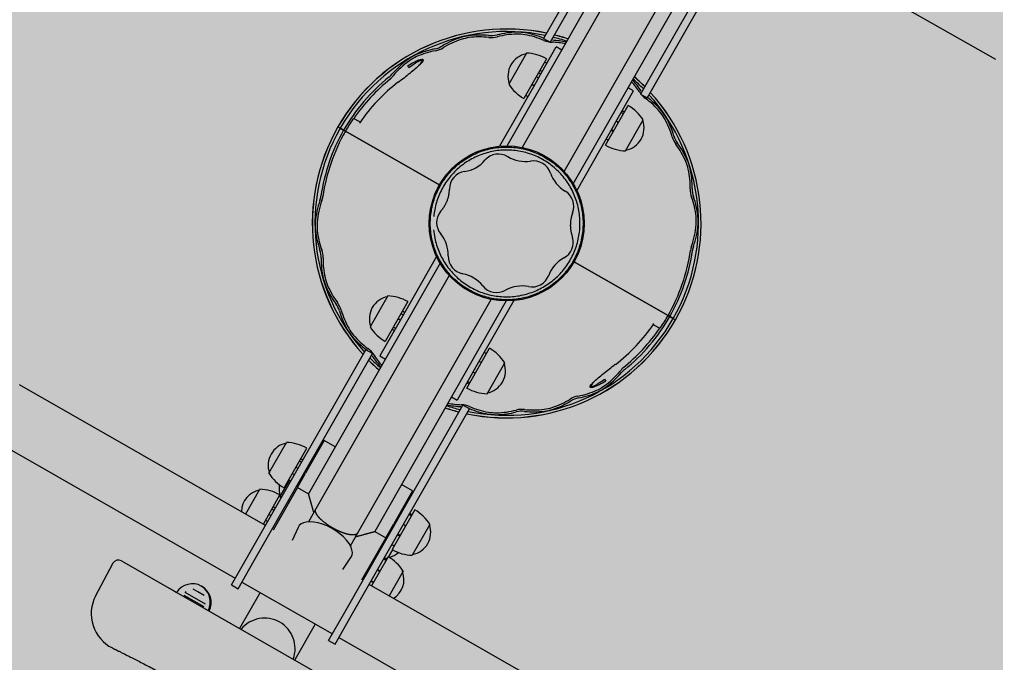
# Model space of a CAD drawing. Header units: millimetres. Extents: x 460 to 723, y 360 to 962.
# Drawn here: x 584.988 to 586.146, y 584.291 to 585.053 of the extents above; entities that cross this region are included whole.
import ezdxf
from ezdxf.lldxf.tags import DXFTag

# ---------------------------------------------------------------- set-up
doc = ezdxf.new("R2010")
doc.units = ezdxf.units.MM
doc.layers.get('0').update_dxf_attribs({"true_color": 0xc2ced6})
for name, color, linetype in [('Default', 7, 'Continuous'), ('DV3_Predeterminado', 7, 'Continuous'), ('G-ACOTADO LOTES', 251, 'Continuous')]:
    doc.layers.add(name, color=color, linetype=linetype)
doc.layers.add('Menorca-Parques-A-Bruñas', color=252, linetype='Continuous', lineweight=5)
doc.styles.add('01COTAS', font='romans.shx')
tags = doc.linetypes.add('DOT2', pattern=[3.175, 0, -3.175]).pattern_tags.tags
tags[6:7] = [DXFTag(74, 4), DXFTag(75, 0), DXFTag(340, '0'), DXFTag(46, 0.0), DXFTag(50, 0.0), DXFTag(44, 0.0), DXFTag(45, 0.0)]
tags[4:5] = [DXFTag(74, 4), DXFTag(75, 0), DXFTag(340, '0'), DXFTag(46, 0.0), DXFTag(50, 0.0), DXFTag(44, 0.0), DXFTag(45, 0.0)]
doc.dimstyles.new('DIM-50-PLANTA', dxfattribs={"dimscale": 0.05, "dimtxt": 2, "dimasz": 2, "dimexe": 2, "dimexo": 2, "dimgap": 1, "dimtad": 1, "dimzin": 4, "dimdsep": 46, "dimtxsty": '01COTAS', "dimblk": 'ARCHTICK', "dimcen": 25, "dimclrd": 256, "dimclre": 256, "dimclrt": 2, "dimadec": 0, "dimazin": 3, "dimtfac": 1, "dimtmove": 2, "dimatfit": 3, "dimfxl": 2, "dimtolj": 1, "dimtzin": 0, "dimarcsym": 0})

# ---------------------------------------------------------------- blocks, each defined once
blk = doc.blocks.new('SE2')
at = {"layer": 'DV3_Predeterminado', "color": 7, "linetype": 'Continuous', "lineweight": 18}
for p, q in [((103.347, 106.273), (103.347, 100.698)), ((104.547, 100.698), (104.547, 106.273)), ((112.057, 103.348), (112.057, 103.348)), ((112.057, 103.297), (112.057, 103.348)), ((112.057, 103.348), (112.057, 103.348)), ((112.057, 103.348), (112.057, 103.297)), ((112.057, 103.218), (112.057, 103.297)), ((112.057, 103.297), (112.057, 103.218)), ((112.057, 103.179), (112.057, 103.218)), ((112.057, 103.218), (112.057, 103.179)), ((112.057, 103.179), (112.057, 101.023)), ((112.057, 101.023), (112.057, 103.179)), ((112.357, 103.14), (112.357, 103.007)), ((101.681, 102.912), (102.406, 102.938)), ((102.406, 102.938), (102.41, 102.938)), ((102.532, 102.813), (102.532, 102.76)), ((102.532, 102.76), (102.532, 96.261)), ((113.471, 102.904), (113.463, 102.905)), ((113.761, 102.711), (113.784, 102.753)), ((100.958, 102.12), (100.961, 102.069)), ((102.532, 101.836), (102.532, 101.636)), ((102.532, 101.836), (102.532, 101.636)), ((102.532, 101.636), (102.532, 101.563)), ((102.532, 101.636), (102.532, 101.563)), ((102.557, 101.412), (102.557, 100.96)), ((102.612, 100.957), (102.612, 101.417)), ((102.637, 101.417), (102.612, 101.417)), ((102.557, 101.311), (102.532, 101.311)), ((102.75, 101.206), (102.75, 101.311)), ((102.75, 101.061), (102.75, 101.206)), ((102.882, 101.186), (102.882, 101.203)), ((104.547, 101.148), (105.107, 101.148)), ((105.468, 101.148), (106.168, 101.148)), ((109.657, 100.848), (108.957, 100.848)), ((115.157, 100.848), (114.457, 100.848)), ((102.532, 100.826), (102.532, 100.511)), ((102.532, 100.826), (102.532, 100.511)), ((103.197, 100.698), (103.836, 100.698)), ((103.197, 100.698), (103.197, 100.548)), ((103.836, 100.698), (108.526, 100.698)), ((104.547, 100.748), (105.207, 100.748)), ((104.632, 100.748), (104.632, 100.698)), ((105.559, 100.736), (105.178, 100.736)), ((105.368, 100.748), (106.268, 100.748)), ((105.693, 100.748), (105.693, 100.698)), ((108.526, 100.548), (108.526, 100.698)), ((111.61, 100.772), (111.634, 100.768)), ((120.36, 100.698), (115.574, 100.698)), ((115.574, 100.698), (115.574, 100.548)), ((102.532, 100.511), (102.532, 100.336)), ((102.532, 100.511), (102.532, 100.336)), ((103.197, 100.548), (103.836, 100.548)), ((103.347, 100.548), (103.347, 98.498)), ((103.836, 100.548), (108.526, 100.548)), ((105.507, 100.523), (104.541, 100.523)), ((105.194, 100.523), (105.194, 100.548)), ((105.38, 100.548), (105.38, 100.523)), ((105.507, 100.523), (105.507, 100.273)), ((105.507, 100.523), (105.827, 100.523)), ((106.568, 100.523), (105.827, 100.523)), ((106.255, 100.523), (106.255, 100.548)), ((106.568, 100.273), (106.568, 100.523)), ((109.757, 100.448), (108.857, 100.448)), ((109.182, 100.448), (109.182, 100.398)), ((115.257, 100.448), (114.357, 100.448)), ((114.682, 100.448), (114.682, 100.398)), ((120.36, 100.548), (115.574, 100.548)), ((110.729, 100.273), (105.507, 100.273)), ((109.307, 100.398), (108.557, 100.398)), ((108.557, 100.398), (108.557, 100.273)), ((110.808, 100.398), (109.307, 100.398)), ((114.807, 100.398), (113.306, 100.398)), ((113.384, 100.273), (118.607, 100.273)), ((114.807, 100.398), (115.557, 100.398)), ((115.557, 100.273), (115.557, 100.398)), ((103.347, 100.136), (102.532, 100.136)), ((104.83, 100.123), (104.547, 100.098)), ((105.319, 99.998), (105.026, 99.998)), ((110.607, 99.998), (105.322, 99.998)), ((118.793, 99.998), (113.506, 99.998)), ((104.547, 98.949), (104.83, 98.924)), ((105.026, 99.048), (105.319, 99.048)), ((105.32, 99.048), (110.607, 99.048)), ((113.506, 99.048), (118.791, 99.048)), ((103.347, 98.886), (102.532, 98.886)), ((110.729, 98.773), (105.507, 98.773)), ((105.507, 98.773), (105.507, 98.523)), ((106.568, 98.523), (106.568, 98.773)), ((108.557, 98.773), (108.557, 98.648)), ((113.384, 98.773), (118.607, 98.773)), ((115.557, 98.648), (115.557, 98.773)), ((105.507, 98.523), (104.547, 98.523)), ((105.194, 98.498), (105.194, 98.523)), ((105.38, 98.523), (105.38, 98.498)), ((105.507, 98.523), (105.827, 98.523)), ((106.568, 98.523), (105.827, 98.523)), ((106.255, 98.498), (106.255, 98.523)), ((109.307, 98.648), (108.557, 98.648)), ((108.857, 98.598), (109.757, 98.598)), ((110.808, 98.648), (109.307, 98.648)), ((109.432, 98.598), (109.432, 98.648)), ((114.807, 98.648), (113.306, 98.648)), ((114.357, 98.598), (115.257, 98.598)), ((114.682, 98.648), (114.682, 98.598)), ((114.807, 98.648), (115.557, 98.648)), ((103.197, 98.498), (103.836, 98.498)), ((103.197, 98.498), (103.197, 98.348)), ((103.197, 98.348), (103.836, 98.348)), ((103.347, 98.348), (103.347, 92.773)), ((103.836, 98.498), (108.526, 98.498)), ((103.836, 98.348), (108.526, 98.348)), ((104.547, 92.773), (104.547, 98.348)), ((104.632, 98.348), (104.632, 98.298)), ((105.693, 98.348), (105.693, 98.298)), ((108.526, 98.348), (108.526, 98.498)), ((120.36, 98.498), (115.574, 98.498)), ((115.574, 98.498), (115.574, 98.348)), ((120.36, 98.348), (115.574, 98.348)), ((119.632, 98.348), (119.632, 92.773)), ((105.207, 98.298), (104.547, 98.298)), ((105.206, 98.286), (105.368, 98.286)), ((106.268, 98.298), (105.368, 98.298)), ((108.957, 98.198), (109.657, 98.198)), ((112.479, 98.279), (112.462, 98.261)), ((114.457, 98.198), (115.157, 98.198)), ((112.057, 98.023), (112.057, 95.867)), ((112.057, 95.867), (112.057, 98.023)), ((105.107, 97.898), (104.547, 97.898)), ((106.168, 97.898), (105.468, 97.898)), ((110.352, 96.336), (110.329, 96.293)), ((110.642, 96.143), (110.65, 96.141)), ((111.757, 95.906), (111.757, 96.04)), ((112.057, 95.829), (112.057, 95.867)), ((112.057, 95.867), (112.057, 95.829)), ((112.057, 95.749), (112.057, 95.829)), ((112.057, 95.829), (112.057, 95.749)), ((112.057, 95.699), (112.057, 95.749)), ((112.057, 95.749), (112.057, 95.699)), ((112.057, 95.698), (112.057, 95.699)), ((112.057, 95.699), (112.057, 95.698))]:
    blk.add_line(p, q, dxfattribs=at)
blk.add_circle((112.057, 99.523), 1.525, dxfattribs=at)
at = {"layer": 'DV3_Predeterminado', "color": 7, "linetype": 'DOT2', "lineweight": 25}
for centre, start, end in [((95.104, 99.597), 47.3041, 312.6959), ((129.009, 99.597), 227.3041, 132.6959)]:
    blk.add_arc(centre, 25, start, end, dxfattribs=at)
at = {"layer": 'DV3_Predeterminado', "color": 7, "linetype": 'Continuous', "lineweight": 18}
for centre, radius, start, end in [((112.057, 99.523), 3.825, 90, 162.1101), ((112.057, 99.523), 3.824, 90, 162.1075), ((112.057, 99.523), 3.825, 17.8899, 90), ((112.057, 99.523), 3.824, 17.8925, 90), ((112.057, 99.523), 3.774, 90, 161.8596), ((112.057, 99.523), 3.695, 90, 111.4253), ((112.057, 99.523), 3.656, 90, 111.4119), ((112.057, 99.523), 3.774, 18.1404, 90), ((112.057, 99.523), 3.695, 68.5747, 90), ((112.057, 99.523), 3.656, 85.6577, 90), ((112.057, 99.523), 3.648, 68.5911, 85.3645), ((112.318, 103.14), 0.0384, 0.829, 30.216), ((110.923, 101.289), 1.676, 100.1406, 115.2711), ((110.546, 103.363), 0.432, 280.9288, 291.8735), ((112.057, 99.523), 3.504, 67.3622, 85.3436), ((113.567, 103.363), 0.432, 248.1257, 259.0719), ((113.191, 101.291), 1.674, 64.7208, 79.8676), ((110.652, 101.895), 1.013, 116.042, 125.2201), ((110.663, 101.876), 0.997, 115.9417, 125.3204), ((110.923, 101.29), 1.638, 99.8779, 115.1479), ((110.563, 103.322), 0.426, 280.7033, 291.8756), ((113.189, 101.288), 1.64, 64.8604, 80.1138), ((113.45, 101.876), 0.997, 54.6796, 64.0583), ((113.461, 101.895), 1.013, 54.7799, 63.958), ((111.055, 101.364), 1.679, 125.9952, 139.4845), ((111.055, 101.363), 1.643, 126.127, 139.6882), ((113.058, 101.363), 1.643, 40.3118, 53.873), ((113.058, 101.364), 1.679, 40.5155, 54.0047), ((109.397, 102.794), 0.51, 299.8949, 318.3297), ((109.425, 102.76), 0.504, 299.7316, 318.493), ((114.688, 102.76), 0.504, 221.507, 240.2684), ((114.716, 102.794), 0.51, 221.6703, 240.1051), ((110.459, 100.88), 1.679, 118.7401, 132.2293), ((110.46, 100.879), 1.643, 118.5364, 132.0976), ((113.653, 100.879), 1.643, 47.9024, 61.4636), ((113.654, 100.88), 1.679, 47.7706, 61.2599), ((110.561, 100.992), 1.679, 142.9578, 156.4471), ((110.021, 101.382), 1.013, 133.0045, 142.1826), ((110.037, 101.367), 0.997, 132.9042, 142.283), ((114.076, 101.367), 0.997, 37.717, 47.0958), ((114.092, 101.382), 1.013, 37.8174, 46.9955), ((113.552, 100.992), 1.679, 23.5529, 37.0422), ((110.562, 100.991), 1.643, 143.0896, 156.6507), ((113.551, 100.991), 1.643, 23.3492, 36.9104), ((108.559, 101.876), 0.51, 316.8575, 335.2923), ((108.595, 101.851), 0.504, 316.6942, 335.4555), ((115.518, 101.851), 0.504, 204.5445, 223.3058), ((115.554, 101.876), 0.51, 204.7077, 223.1425), ((110.133, 100.355), 1.679, 135.7027, 149.1919), ((110.134, 100.354), 1.643, 135.499, 149.0602), ((113.979, 100.354), 1.643, 30.9399, 44.501), ((113.98, 100.355), 1.679, 30.808, 44.2974), ((104.757, 100.855), 0.443, 40.3914, 118.2752), ((105.818, 100.855), 0.443, 40.3914, 139.6086), ((109.568, 100.707), 1.013, 149.9671, 159.1452), ((114.545, 100.707), 1.013, 20.8548, 30.0329), ((104.357, 100.748), 0.85, 0, 28.0725), ((106.218, 100.748), 0.85, 151.9275, 180), ((105.418, 100.748), 0.85, 0, 28.0725), ((110.198, 100.492), 1.679, 159.9203, 173.4097), ((110.199, 100.491), 1.643, 160.0522, 173.6133), ((109.587, 100.698), 0.997, 149.8668, 159.2455), ((114.526, 100.698), 0.997, 20.7545, 30.1332), ((113.914, 100.491), 1.643, 6.3867, 19.9479), ((113.915, 100.492), 1.679, 6.5904, 20.0796), ((105.528, 100.443), 0.443, 110.2676, 139.6086), ((109.707, 100.448), 0.85, 151.9275, 180), ((109.307, 100.555), 0.443, 40.3914, 139.6086), ((108.907, 100.448), 0.85, 0, 28.0725), ((112.257, 100.532), 0.35, 38.1228, 119.3727), ((115.207, 100.448), 0.85, 151.9275, 180), ((114.807, 100.555), 0.443, 40.3914, 139.6086), ((114.407, 100.448), 0.85, 0, 28.0725), ((105.928, 100.336), 0.85, 151.9275, 154.7562), ((108.067, 100.74), 0.504, 333.6568, 352.4181), ((108.025, 100.753), 0.51, 349.6203, 352.2548), ((111.562, 100.425), 0.35, 82.0715, 159.3738), ((113.044, 101.15), 0.65, 218.213, 259.2824), ((116.046, 100.74), 0.504, 187.5819, 206.3432), ((112.057, 99.523), 3.825, 164.4563, 168.6923), ((112.057, 99.523), 3.824, 164.454, 168.6907), ((112.057, 99.523), 3.774, 164.2405, 168.5372), ((109.974, 99.757), 1.679, 152.6653, 162.0643), ((109.975, 99.757), 1.643, 152.4615, 161.665), ((110.626, 100.778), 0.65, 298.2103, 339.2851), ((112.858, 100.167), 0.35, 358.1233, 79.3721), ((114.138, 99.757), 1.643, 18.3466, 27.5384), ((114.139, 99.757), 1.679, 17.9218, 27.3348), ((112.057, 99.523), 3.774, 11.4628, 15.7595), ((112.057, 99.523), 3.824, 11.3093, 15.546), ((112.057, 99.523), 3.825, 11.3077, 15.5437), ((85.471, 119.922), 28.062, 314.7676, 315.5576), ((102.432, 99.511), 0.6, 0, 80.4059), ((111.098, 99.896), 0.35, 118.1234, 199.3721), ((113.859, 100.135), 0.65, 178.2106, 219.2848), ((110.154, 99.565), 0.65, 338.214, 19.2814), ((113.084, 99.501), 0.35, 318.1235, 39.3719), ((102.432, 99.511), 0.6, 279.5941, 0), ((111.083, 99.193), 0.35, 158.1226, 239.3728), ((113.83, 98.833), 0.65, 138.2104, 179.2851), ((112.057, 99.523), 3.825, 191.3077, 195.5437), ((112.057, 99.523), 3.824, 191.3093, 195.546), ((112.057, 99.523), 3.774, 191.4628, 195.7595), ((109.974, 99.289), 1.679, 197.9218, 207.3348), ((109.975, 99.29), 1.643, 198.3466, 207.5384), ((110.572, 98.332), 0.65, 18.2086, 59.2869), ((112.829, 98.845), 0.35, 278.1229, 359.3726), ((114.138, 99.29), 1.643, 332.4615, 341.665), ((114.139, 99.289), 1.679, 332.6653, 342.0643), ((112.057, 99.523), 3.774, 344.2405, 348.5372), ((112.057, 99.523), 3.824, 344.454, 348.6907), ((112.057, 99.523), 3.825, 344.4563, 348.6923), ((108.067, 98.306), 0.504, 7.5819, 26.3432), ((109.707, 98.598), 0.85, 180, 208.0725), ((108.907, 98.598), 0.85, 331.9275, 0), ((111.523, 98.644), 0.35, 198.1233, 279.3685), ((115.207, 98.598), 0.85, 180, 208.0725), ((114.407, 98.598), 0.85, 331.9275, 0), ((116.046, 98.306), 0.504, 153.6568, 172.4181), ((105.928, 98.686), 0.85, 203.3944, 208.0725), ((112.057, 99.523), 3.825, 197.8899, 270), ((112.057, 99.523), 3.824, 197.8925, 270), ((112.057, 99.523), 3.774, 198.1404, 270), ((108.025, 98.293), 0.51, 7.7452, 10.4058), ((110.198, 98.555), 1.679, 186.5904, 200.0796), ((110.199, 98.556), 1.643, 186.3867, 199.9479), ((112.057, 99.523), 3.825, 270, 342.1101), ((112.057, 99.523), 3.824, 270, 342.1075), ((112.057, 99.523), 3.774, 270, 341.8596), ((113.914, 98.556), 1.643, 340.0522, 353.6133), ((113.915, 98.555), 1.679, 339.9203, 353.4097), ((104.357, 98.298), 0.85, 331.9275, 0), ((105.528, 98.579), 0.443, 223.3913, 250.265), ((106.218, 98.298), 0.85, 180, 208.0725), ((105.418, 98.298), 0.85, 331.9275, 0), ((109.307, 98.491), 0.443, 220.3914, 319.6086), ((111.685, 97.657), 0.65, 58.2103, 99.2871), ((112.213, 98.507), 0.35, 238.1213, 315.4241), ((114.807, 98.491), 0.443, 220.3914, 319.6086), ((109.568, 98.339), 1.013, 200.8548, 210.0329), ((109.587, 98.348), 0.997, 200.7545, 210.1332), ((114.526, 98.348), 0.997, 329.8668, 339.2455), ((114.545, 98.339), 1.013, 329.9671, 339.1452), ((104.757, 98.191), 0.443, 241.7248, 319.6086), ((105.818, 98.191), 0.443, 220.3914, 319.6086), ((110.133, 98.692), 1.679, 210.808, 224.2974), ((110.134, 98.692), 1.643, 210.9399, 224.501), ((113.979, 98.692), 1.643, 315.499, 329.0602), ((113.98, 98.692), 1.679, 315.7027, 329.1919), ((108.559, 97.171), 0.51, 24.7077, 43.1425), ((108.595, 97.195), 0.504, 24.5445, 43.3058), ((110.561, 98.055), 1.679, 203.5529, 217.0422), ((110.562, 98.056), 1.643, 203.3492, 216.9104), ((113.551, 98.056), 1.643, 323.0896, 336.6507), ((113.552, 98.055), 1.679, 322.9578, 336.4471), ((115.518, 97.195), 0.504, 136.6942, 155.4555), ((115.554, 97.171), 0.51, 136.8575, 155.2923), ((110.021, 97.664), 1.013, 217.8174, 226.9955), ((110.037, 97.679), 0.997, 217.717, 227.0958), ((114.076, 97.679), 0.997, 312.9042, 322.283), ((114.092, 97.664), 1.013, 313.0045, 322.1826), ((110.459, 98.167), 1.679, 227.7706, 241.2599), ((110.46, 98.168), 1.643, 227.9024, 241.4636), ((113.653, 98.168), 1.643, 298.5364, 312.0976), ((113.654, 98.167), 1.679, 298.7401, 312.2293), ((109.397, 96.253), 0.51, 41.6703, 60.1051), ((109.425, 96.287), 0.504, 41.507, 60.2684), ((111.055, 97.684), 1.643, 220.3118, 233.873), ((113.058, 97.684), 1.643, 306.127, 319.6882), ((114.688, 96.287), 0.504, 119.7316, 138.493), ((114.716, 96.253), 0.51, 119.8949, 138.3297), ((111.055, 97.682), 1.679, 220.5155, 234.0047), ((113.058, 97.682), 1.679, 305.9952, 319.4845), ((110.652, 97.152), 1.013, 234.7799, 243.958), ((110.663, 97.17), 0.997, 234.6796, 244.0583), ((110.922, 97.756), 1.674, 244.7208, 259.8676), ((110.924, 97.758), 1.64, 244.8604, 260.1138), ((112.057, 99.523), 3.504, 247.3622, 265.4111), ((113.19, 97.757), 1.638, 279.8779, 295.1479), ((113.19, 97.757), 1.676, 280.1406, 295.2711), ((113.45, 97.17), 0.997, 295.9417, 305.3204), ((113.461, 97.152), 1.013, 296.042, 305.2201), ((110.546, 95.683), 0.432, 68.1257, 79.0719), ((112.057, 99.523), 3.695, 248.5747, 270), ((112.057, 99.523), 3.648, 248.5911, 265.3645), ((112.057, 99.523), 3.656, 270, 291.4119), ((112.057, 99.523), 3.695, 270, 291.4253), ((113.55, 95.724), 0.426, 100.7033, 111.8756), ((113.567, 95.683), 0.432, 100.9288, 111.8735), ((111.795, 95.907), 0.0384, 180.829, 210.216), ((112.057, 99.523), 3.656, 265.6577, 270)]:
    blk.add_arc(centre, radius, start, end, dxfattribs=at)
for centre, major_axis, ratio, start_param, end_param in [((101.707, 102.163), (-0.749, -0.043), 0.999905, 4.6904, 6.283185), ((102.407, 102.813), (0.125, 0), 0.999905, 0, 1.550503), ((102.507, 101.203), (-0.375, 0), 0.962302, 1.637512, 4.645673), ((102.507, 101.203), (-0.131, 0), 0.962302, 4.321563, 4.520742), ((102.507, 101.186), (-0.375, 0), 0.962302, 1.637512, 3.141593), ((102.507, 101.203), (-0.131, 0), 0.962302, 1.762444, 1.961622), ((104.702, 100.698), (0, -0.131), 0.485741, 1.570796, 1.961622), ((104.702, 100.698), (0, 0.375), 0.485741, 4.712389, 4.846121), ((104.757, 100.698), (0, 0.375), 0.485741, 4.712389, 4.846121), ((105.765, 100.698), (0, 0.375), 0.553186, 1.437065, 1.570796), ((105.765, 100.698), (0, 0.131), 0.553186, 4.712389, 5.103215), ((105.765, 100.698), (0, 0.375), 0.553186, 4.712389, 4.846121), ((105.818, 100.698), (0, 0.375), 0.553186, 4.712389, 4.846121), ((109.307, 100.398), (0, 0.375), 0.468057, 1.437065, 1.570796), ((109.307, 100.398), (0, 0.131), 0.468057, 4.712389, 5.103215), ((109.307, 100.398), (0, 0.375), 0.468057, 4.712389, 4.846121), ((109.362, 100.398), (0, 0.375), 0.468057, 4.712389, 4.846121), ((114.806, 100.398), (0, -0.375), 0.999937, 4.578657, 4.712389), ((114.807, 100.398), (0, 0.375), 0.345073, 1.437065, 1.570796), ((114.807, 100.398), (0, -0.131), 0.345073, 1.570796, 1.961622), ((114.807, 100.398), (0, 0.375), 0.345073, 4.712389, 4.846121), ((114.865, 100.398), (0, 0.375), 0.345073, 4.712389, 4.846121), ((114.806, 100.398), (0, -0.375), 0.999937, 1.570796, 1.704528), ((114.807, 100.398), (0, -0.375), 0.999937, 1.570796, 1.704528), ((114.806, 100.398), (0, -0.131), 0.999937, 4.502272, 4.712389), ((114.807, 100.398), (0, -0.131), 0.999937, 4.533695, 4.712389), ((104.843, 99.523), (0, -0.6), 0.5, 2.589876, 3.186032), ((104.843, 99.523), (0, 0.6), 0.5, 3.097153, 5.731468), ((109.277, 98.648), (0, -0.375), 0.878123, 4.712389, 4.846121), ((109.307, 98.648), (0, -0.375), 0.878123, 4.712389, 4.846121), ((109.307, 98.648), (0, -0.131), 0.878123, 4.712389, 5.103215), ((109.307, 98.648), (0, -0.375), 0.878123, 1.437065, 1.570796), ((114.769, 98.648), (0, -0.375), 0.800708, 4.712389, 4.846121), ((114.769, 98.648), (0, -0.131), 0.800708, 4.712389, 5.103215), ((114.769, 98.648), (0, -0.131), 0.800708, 1.17997, 1.570796), ((114.769, 98.648), (0, -0.375), 0.800708, 1.437065, 1.570796), ((114.807, 98.648), (0, -0.375), 0.800708, 1.437065, 1.570796), ((104.751, 98.348), (0, -0.131), 0.995357, 4.712389, 5.103215), ((104.757, 98.348), (0, -0.131), 0.995357, 4.712389, 5.007315), ((104.751, 98.348), (0, -0.131), 0.995357, 1.17997, 1.570796), ((104.751, 98.348), (0, -0.375), 0.995357, 1.437065, 1.570796), ((104.757, 98.348), (0, -0.375), 0.995357, 1.437065, 1.570796), ((105.792, 98.348), (0, -0.375), 0.910978, 4.712389, 4.846121), ((105.792, 98.348), (0, -0.131), 0.910978, 4.712389, 5.103215), ((105.792, 98.348), (0, -0.131), 0.910978, 1.17997, 1.570796), ((105.792, 98.348), (0, -0.375), 0.910978, 1.437065, 1.570796), ((105.818, 98.348), (0, -0.375), 0.910978, 1.437065, 1.570796)]:
    blk.add_ellipse(centre, major_axis=major_axis, ratio=ratio, start_param=start_param, end_param=end_param, dxfattribs=at)
for points, knots in [([(112.333, 103.169), (112.337, 103.169), (112.34, 103.168), (112.346, 103.164), (112.349, 103.162), (112.351, 103.159)], [0, 0, 0, 0, 0.5, 0.5, 1, 1, 1, 1]), ([(112.357, 103.007), (112.357, 103.009), (112.356, 103.011), (112.353, 103.014), (112.351, 103.014), (112.346, 103.015), (112.344, 103.015), (112.339, 103.013), (112.336, 103.012), (112.333, 103.011)], [0, 0, 0, 0, 0.25, 0.25, 0.5, 0.5, 0.75, 0.75, 1, 1, 1, 1]), ([(113.388, 102.919), (113.391, 102.918), (113.394, 102.917), (113.401, 102.915), (113.404, 102.914), (113.414, 102.912), (113.421, 102.911), (113.44, 102.909), (113.452, 102.908), (113.463, 102.905)], [0, 0, 0, 0, 0.125, 0.125, 0.25, 0.25, 0.5, 0.5, 1, 1, 1, 1]), ([(113.784, 102.753), (113.827, 102.73), (113.869, 102.706), (113.929, 102.666), (113.948, 102.652), (113.984, 102.624), (114.001, 102.61), (114.028, 102.582), (114.038, 102.568), (114.043, 102.548), (114.037, 102.541), (114.015, 102.536), (114, 102.538), (113.966, 102.543), (113.947, 102.548), (113.888, 102.564), (113.846, 102.578), (113.759, 102.609), (113.716, 102.626), (113.584, 102.677), (113.493, 102.714), (113.403, 102.752)], [0, 0, 0, 0, 0.125, 0.125, 0.1875, 0.1875, 0.25, 0.25, 0.3125, 0.3125, 0.375, 0.375, 0.4375, 0.4375, 0.5, 0.5, 0.625, 0.625, 0.75, 0.75, 1, 1, 1, 1]), ([(113.908, 102.559), (113.918, 102.557), (113.929, 102.555), (113.958, 102.55), (113.975, 102.548), (113.997, 102.548), (114.004, 102.549), (114.013, 102.553), (114.015, 102.556), (114.015, 102.565), (114.012, 102.57), (114.002, 102.581), (113.996, 102.587), (113.974, 102.604), (113.956, 102.615), (113.92, 102.636), (113.9, 102.647), (113.842, 102.676), (113.802, 102.694), (113.761, 102.711)], [0, 0, 0, 0, 0.074991, 0.074991, 0.207135, 0.207135, 0.273207, 0.273207, 0.339279, 0.339279, 0.405351, 0.405351, 0.471423, 0.471423, 0.603568, 0.603568, 0.735712, 0.735712, 1, 1, 1, 1]), ([(100.961, 102.069), (100.961, 102.068), (100.961, 102.06), (100.963, 102.032), (100.965, 101.987), (100.969, 101.928), (100.972, 101.856), (100.977, 101.771), (100.982, 101.671), (100.987, 101.555), (100.993, 101.423), (100.999, 101.271), (101.005, 101.102), (101.011, 100.921), (101.016, 100.74), (101.02, 100.561), (101.024, 100.38), (101.027, 100.192), (101.03, 100), (101.032, 99.805), (101.032, 99.609), (101.032, 99.412), (101.032, 99.216), (101.03, 99.021), (101.027, 98.828), (101.024, 98.64), (101.02, 98.46), (101.016, 98.281), (101.011, 98.1), (101.005, 97.919), (100.999, 97.75), (100.993, 97.598), (100.987, 97.466), (100.981, 97.35), (100.977, 97.25), (100.972, 97.165), (100.969, 97.093), (100.965, 97.034), (100.963, 96.99), (100.961, 96.961), (100.961, 96.954), (100.961, 96.953)], [0, 0, 0, 0, 0.026395, 0.053123, 0.078858, 0.103896, 0.128533, 0.153068, 0.177851, 0.20324, 0.229462, 0.256695, 0.285083, 0.313771, 0.34076, 0.364455, 0.388742, 0.413867, 0.438535, 0.46305, 0.487695, 0.512395, 0.537041, 0.561554, 0.586226, 0.611375, 0.635654, 0.659365, 0.686347, 0.714994, 0.743366, 0.770623, 0.796883, 0.822299, 0.847084, 0.871613, 0.89625, 0.921291, 0.947029, 0.973757, 1, 1, 1, 1]), ([(111.573, 100.947), (111.667, 100.978), (111.763, 101.001), (111.958, 101.026), (112.057, 101.03), (112.253, 101.017), (112.351, 101.001), (112.541, 100.95), (112.633, 100.915), (112.81, 100.828), (112.894, 100.776), (113.05, 100.656), (113.122, 100.588), (113.251, 100.44), (113.309, 100.36), (113.407, 100.19), (113.448, 100.1), (113.511, 99.913), (113.534, 99.817), (113.56, 99.622), (113.563, 99.523), (113.55, 99.327), (113.534, 99.229), (113.483, 99.039), (113.448, 98.947), (113.361, 98.77), (113.309, 98.686), (113.189, 98.53), (113.121, 98.458), (112.974, 98.328), (112.893, 98.271), (112.723, 98.172), (112.633, 98.132), (112.54, 98.1)], [0, 0, 0, 0, 0.0625, 0.0625, 0.125, 0.125, 0.1875, 0.1875, 0.25, 0.25, 0.3125, 0.3125, 0.375, 0.375, 0.4375, 0.4375, 0.5, 0.5, 0.5625, 0.5625, 0.625, 0.625, 0.6875, 0.6875, 0.75, 0.75, 0.8125, 0.8125, 0.875, 0.875, 0.9375, 0.9375, 1, 1, 1, 1]), ([(112.54, 98.1), (112.446, 98.068), (112.35, 98.046), (112.155, 98.02), (112.056, 98.017), (111.86, 98.03), (111.762, 98.046), (111.572, 98.097), (111.48, 98.132), (111.303, 98.219), (111.22, 98.271), (111.063, 98.391), (110.991, 98.458), (110.862, 98.606), (110.804, 98.687), (110.706, 98.857), (110.665, 98.947), (110.602, 99.133), (110.579, 99.23), (110.554, 99.425), (110.55, 99.523), (110.563, 99.72), (110.579, 99.817), (110.63, 100.007), (110.665, 100.1), (110.752, 100.276), (110.804, 100.36), (110.924, 100.516), (110.992, 100.588), (111.14, 100.718), (111.22, 100.776), (111.39, 100.874), (111.48, 100.915), (111.573, 100.947)], [0, 0, 0, 0, 0.0625, 0.0625, 0.125, 0.125, 0.1875, 0.1875, 0.25, 0.25, 0.3125, 0.3125, 0.375, 0.375, 0.4375, 0.4375, 0.5, 0.5, 0.5625, 0.5625, 0.625, 0.625, 0.6875, 0.6875, 0.75, 0.75, 0.8125, 0.8125, 0.875, 0.875, 0.9375, 0.9375, 1, 1, 1, 1]), ([(112.52, 98.157), (112.61, 98.187), (112.696, 98.227), (112.86, 98.321), (112.937, 98.376), (113.079, 98.501), (113.144, 98.57), (113.259, 98.72), (113.309, 98.8), (113.392, 98.97), (113.426, 99.059), (113.475, 99.241), (113.49, 99.335), (113.502, 99.523), (113.499, 99.618), (113.475, 99.805), (113.453, 99.898), (113.392, 100.076), (113.353, 100.163), (113.259, 100.326), (113.204, 100.404), (113.079, 100.546), (113.01, 100.61), (112.86, 100.725), (112.779, 100.776), (112.61, 100.859), (112.521, 100.892), (112.339, 100.941), (112.245, 100.957), (112.057, 100.969), (111.962, 100.966), (111.775, 100.941), (111.682, 100.92), (111.593, 100.89)], [0, 0, 0, 0, 0.0625, 0.0625, 0.125, 0.125, 0.1875, 0.1875, 0.25, 0.25, 0.3125, 0.3125, 0.375, 0.375, 0.4375, 0.4375, 0.5, 0.5, 0.5625, 0.5625, 0.625, 0.625, 0.6875, 0.6875, 0.75, 0.75, 0.8125, 0.8125, 0.875, 0.875, 0.9375, 0.9375, 1, 1, 1, 1]), ([(111.634, 100.768), (111.638, 100.767), (111.648, 100.765), (111.664, 100.762), (111.682, 100.759), (111.7, 100.757), (111.719, 100.756), (111.739, 100.754), (111.76, 100.754), (111.782, 100.754), (111.806, 100.755), (111.831, 100.757), (111.859, 100.76), (111.89, 100.765), (111.921, 100.772), (111.951, 100.78), (111.978, 100.789), (112.002, 100.797), (112.022, 100.806), (112.038, 100.813), (112.051, 100.819), (112.063, 100.825), (112.073, 100.83), (112.08, 100.834), (112.084, 100.836), (112.085, 100.837)], [0, 0, 0, 0, 0.038488, 0.086775, 0.135381, 0.181104, 0.222006, 0.26494, 0.309287, 0.352529, 0.393113, 0.436822, 0.485514, 0.540593, 0.596373, 0.653257, 0.710136, 0.763964, 0.812138, 0.854342, 0.892401, 0.926706, 0.95752, 0.985216, 1, 1, 1, 1]), ([(111.237, 100.71), (111.191, 100.679), (111.147, 100.645), (111.034, 100.546), (110.969, 100.477), (110.854, 100.327), (110.804, 100.246), (110.721, 100.077), (110.687, 99.988), (110.638, 99.806), (110.623, 99.712), (110.611, 99.523), (110.614, 99.429), (110.638, 99.241), (110.66, 99.149), (110.721, 98.97), (110.76, 98.884), (110.854, 98.72), (110.909, 98.643), (111.034, 98.501), (111.103, 98.436), (111.253, 98.321), (111.334, 98.271), (111.503, 98.188), (111.592, 98.154), (111.774, 98.105), (111.868, 98.09), (112.056, 98.077), (112.151, 98.08), (112.338, 98.105), (112.431, 98.127), (112.52, 98.157)], [0.0882513, 0.0882513, 0.0882513, 0.0882513, 0.125, 0.125, 0.1875, 0.1875, 0.25, 0.25, 0.3125, 0.3125, 0.375, 0.375, 0.4375, 0.4375, 0.5, 0.5, 0.5625, 0.5625, 0.625, 0.625, 0.6875, 0.6875, 0.75, 0.75, 0.8125, 0.8125, 0.875, 0.875, 0.9375, 0.9375, 1, 1, 1, 1]), ([(105.157, 99.523), (105.157, 99.529), (105.157, 99.541), (105.158, 99.56), (105.158, 99.577), (105.159, 99.595), (105.16, 99.613), (105.161, 99.63), (105.162, 99.647), (105.164, 99.664), (105.166, 99.681), (105.168, 99.697), (105.17, 99.712), (105.172, 99.728), (105.174, 99.743), (105.177, 99.757), (105.18, 99.771), (105.182, 99.785), (105.185, 99.798), (105.188, 99.811), (105.191, 99.823), (105.195, 99.835), (105.198, 99.845), (105.201, 99.855), (105.204, 99.864), (105.207, 99.872), (105.21, 99.88), (105.213, 99.888), (105.216, 99.895), (105.219, 99.903), (105.222, 99.91), (105.225, 99.916), (105.229, 99.923), (105.232, 99.929), (105.235, 99.935), (105.239, 99.94), (105.242, 99.945), (105.245, 99.95), (105.249, 99.955), (105.252, 99.96), (105.256, 99.964), (105.26, 99.968), (105.263, 99.972), (105.267, 99.975), (105.27, 99.978), (105.274, 99.981), (105.278, 99.984), (105.281, 99.987), (105.285, 99.989), (105.289, 99.991), (105.293, 99.993), (105.296, 99.994), (105.3, 99.995), (105.304, 99.996), (105.308, 99.997), (105.312, 99.998), (105.315, 99.998), (105.318, 99.998), (105.319, 99.998)], [0, 0, 0, 0, 0.020197, 0.040341, 0.060447, 0.080531, 0.100602, 0.12067, 0.140741, 0.160819, 0.180905, 0.201, 0.221102, 0.241205, 0.261305, 0.281396, 0.301477, 0.321554, 0.341629, 0.361704, 0.38178, 0.401856, 0.421929, 0.438455, 0.454978, 0.4715, 0.488021, 0.504542, 0.521063, 0.537585, 0.554106, 0.570627, 0.587146, 0.603663, 0.620178, 0.636692, 0.653205, 0.669718, 0.686231, 0.702745, 0.71926, 0.735775, 0.752292, 0.768809, 0.785328, 0.801847, 0.818367, 0.834887, 0.851407, 0.867926, 0.884444, 0.900961, 0.917476, 0.933988, 0.950497, 0.967003, 0.983504, 1, 1, 1, 1]), ([(105.319, 99.048), (105.317, 99.048), (105.311, 99.049), (105.304, 99.05), (105.296, 99.053), (105.288, 99.056), (105.281, 99.06), (105.273, 99.066), (105.266, 99.072), (105.258, 99.08), (105.251, 99.089), (105.244, 99.098), (105.237, 99.109), (105.23, 99.121), (105.223, 99.134), (105.217, 99.148), (105.211, 99.164), (105.204, 99.181), (105.2, 99.194), (105.197, 99.204), (105.196, 99.209), (105.194, 99.214), (105.193, 99.22), (105.191, 99.225), (105.19, 99.231), (105.188, 99.237), (105.187, 99.242), (105.185, 99.248), (105.184, 99.254), (105.183, 99.26), (105.181, 99.267), (105.18, 99.273), (105.179, 99.279), (105.178, 99.286), (105.176, 99.292), (105.175, 99.299), (105.174, 99.306), (105.173, 99.312), (105.172, 99.319), (105.171, 99.326), (105.17, 99.333), (105.169, 99.341), (105.168, 99.348), (105.167, 99.355), (105.166, 99.363), (105.165, 99.37), (105.164, 99.378), (105.164, 99.385), (105.163, 99.393), (105.162, 99.401), (105.162, 99.409), (105.161, 99.417), (105.16, 99.425), (105.16, 99.433), (105.159, 99.441), (105.159, 99.449), (105.159, 99.457), (105.158, 99.465), (105.158, 99.473), (105.158, 99.482), (105.157, 99.49), (105.157, 99.498), (105.157, 99.507), (105.157, 99.515), (105.157, 99.52), (105.157, 99.523)], [0, 0, 0, 0, 0.033758, 0.067533, 0.101319, 0.135111, 0.168907, 0.202702, 0.236494, 0.270282, 0.304066, 0.337847, 0.371629, 0.405415, 0.43921, 0.473009, 0.506807, 0.540606, 0.574411, 0.583653, 0.592895, 0.602138, 0.611382, 0.620625, 0.629869, 0.639112, 0.648356, 0.657599, 0.666842, 0.676086, 0.68533, 0.694574, 0.703819, 0.713066, 0.722315, 0.731566, 0.74082, 0.750076, 0.759332, 0.768589, 0.777846, 0.787103, 0.796358, 0.805612, 0.814865, 0.824115, 0.833364, 0.842611, 0.851856, 0.8611, 0.870342, 0.879583, 0.888824, 0.898065, 0.907307, 0.91655, 0.925796, 0.935045, 0.944299, 0.953559, 0.962827, 0.972103, 0.981389, 0.990688, 1, 1, 1, 1]), ([(105.233, 99.047), (105.239, 99.041), (105.253, 99.027), (105.272, 99.007), (105.292, 98.987), (105.312, 98.968), (105.331, 98.949), (105.349, 98.93), (105.363, 98.917), (105.372, 98.907), (105.378, 98.902), (105.383, 98.897), (105.388, 98.892), (105.393, 98.887), (105.398, 98.882), (105.403, 98.877), (105.408, 98.872), (105.412, 98.868), (105.417, 98.863), (105.421, 98.858), (105.426, 98.854), (105.43, 98.85), (105.434, 98.845), (105.439, 98.841), (105.443, 98.837), (105.447, 98.833), (105.45, 98.829), (105.454, 98.826), (105.458, 98.822), (105.461, 98.818), (105.465, 98.815), (105.468, 98.812), (105.471, 98.809), (105.474, 98.806), (105.477, 98.803), (105.48, 98.8), (105.483, 98.797), (105.485, 98.795), (105.487, 98.792), (105.49, 98.79), (105.492, 98.788), (105.494, 98.786), (105.496, 98.784), (105.498, 98.782), (105.499, 98.781), (105.501, 98.779), (105.502, 98.778), (105.503, 98.777), (105.504, 98.776), (105.505, 98.775), (105.505, 98.774), (105.506, 98.774), (105.506, 98.774), (105.507, 98.773), (105.507, 98.773), (105.507, 98.773)], [0, 0, 0, 0, 0.042486, 0.089877, 0.137259, 0.18463, 0.231992, 0.279353, 0.326721, 0.341346, 0.355972, 0.3706, 0.385228, 0.399857, 0.414486, 0.429115, 0.443744, 0.458373, 0.473002, 0.487631, 0.50226, 0.51689, 0.531521, 0.546153, 0.560787, 0.575424, 0.590063, 0.604704, 0.619346, 0.633988, 0.648631, 0.663273, 0.677913, 0.692552, 0.70719, 0.721826, 0.73646, 0.751091, 0.765721, 0.78035, 0.794977, 0.809602, 0.824228, 0.838853, 0.853479, 0.868106, 0.882736, 0.897369, 0.912006, 0.926649, 0.941299, 0.955958, 0.970626, 0.985306, 1, 1, 1, 1]), ([(112.879, 98.499), (112.873, 98.498), (112.861, 98.496), (112.841, 98.492), (112.821, 98.488), (112.802, 98.483), (112.783, 98.477), (112.766, 98.472), (112.749, 98.466), (112.734, 98.46), (112.721, 98.455), (112.708, 98.449), (112.695, 98.443), (112.682, 98.437), (112.669, 98.43), (112.656, 98.423), (112.643, 98.416), (112.63, 98.408), (112.615, 98.399), (112.6, 98.389), (112.585, 98.377), (112.568, 98.365), (112.552, 98.352), (112.537, 98.339), (112.523, 98.326), (112.511, 98.314), (112.499, 98.302), (112.488, 98.29), (112.482, 98.282), (112.479, 98.279)], [0, 0, 0, 0, 0.055288, 0.111782, 0.162827, 0.209308, 0.251551, 0.289589, 0.323606, 0.353846, 0.380581, 0.405053, 0.430071, 0.455709, 0.481285, 0.50604, 0.530575, 0.557572, 0.587382, 0.619827, 0.655416, 0.695253, 0.738586, 0.782537, 0.825445, 0.867107, 0.9099, 0.957547, 1, 1, 1, 1]), ([(110.329, 96.293), (110.286, 96.316), (110.244, 96.341), (110.184, 96.381), (110.165, 96.394), (110.129, 96.423), (110.112, 96.437), (110.085, 96.465), (110.075, 96.479), (110.07, 96.499), (110.076, 96.505), (110.098, 96.51), (110.113, 96.509), (110.147, 96.503), (110.166, 96.499), (110.225, 96.483), (110.267, 96.468), (110.354, 96.437), (110.397, 96.421), (110.529, 96.369), (110.62, 96.332), (110.71, 96.295)], [0, 0, 0, 0, 0.125, 0.125, 0.1875, 0.1875, 0.25, 0.25, 0.3125, 0.3125, 0.375, 0.375, 0.4375, 0.4375, 0.5, 0.5, 0.625, 0.625, 0.75, 0.75, 1, 1, 1, 1]), ([(110.205, 96.487), (110.195, 96.49), (110.184, 96.492), (110.155, 96.496), (110.138, 96.499), (110.116, 96.498), (110.109, 96.497), (110.1, 96.493), (110.098, 96.49), (110.098, 96.482), (110.101, 96.477), (110.111, 96.466), (110.117, 96.46), (110.139, 96.443), (110.157, 96.431), (110.193, 96.41), (110.213, 96.4), (110.271, 96.37), (110.311, 96.353), (110.352, 96.336)], [0, 0, 0, 0, 0.074991, 0.074991, 0.207135, 0.207135, 0.273207, 0.273207, 0.339279, 0.339279, 0.405351, 0.405351, 0.471423, 0.471423, 0.603568, 0.603568, 0.735712, 0.735712, 1, 1, 1, 1]), ([(110.725, 96.127), (110.722, 96.129), (110.719, 96.13), (110.712, 96.132), (110.709, 96.132), (110.699, 96.135), (110.692, 96.136), (110.673, 96.138), (110.661, 96.139), (110.65, 96.141)], [0, 0, 0, 0, 0.125, 0.125, 0.25, 0.25, 0.5, 0.5, 1, 1, 1, 1]), ([(111.757, 96.04), (111.757, 96.037), (111.757, 96.036), (111.76, 96.033), (111.762, 96.032), (111.767, 96.032), (111.769, 96.032), (111.774, 96.033), (111.777, 96.034), (111.78, 96.036)], [0, 0, 0, 0, 0.25, 0.25, 0.5, 0.5, 0.75, 0.75, 1, 1, 1, 1]), ([(111.78, 95.878), (111.776, 95.878), (111.773, 95.879), (111.767, 95.882), (111.764, 95.885), (111.762, 95.888)], [0, 0, 0, 0, 0.5, 0.5, 1, 1, 1, 1])]:
    blk.add_open_spline(points, degree=3, knots=knots, dxfattribs=at)
blk.add_open_spline([(111.593, 100.89), (111.549, 100.875), (111.506, 100.858), (111.464, 100.839)], degree=3, dxfattribs=at)
blk = doc.blocks.new('_ArchTick')
at = {"color": 0, "linetype": 'ByBlock', "const_width": 0.15}
blk.add_lwpolyline([(-0.5, -0.5), (0.5, 0.5)], dxfattribs=at)
blk = doc.blocks.new('*D283')
at = {"layer": 'Defpoints', "color": 0, "transparency": 16777216}
for p in [(599.717, 584.2951), (599.9993, 584.1338), (581.3643, 552.1676)]:
    blk.add_point(p, dxfattribs=at)
at = {"layer": 'Menorca-Parques-A-Bruñas', "lineweight": -2, "transparency": 16777216}
for p, q in [((581.6467, 552.0063), (599.9993, 584.1338)), ((599.9954, 584.136), (600.0862, 584.0842)), ((581.6427, 552.0085), (581.7335, 551.9567))]:
    blk.add_line(p, q, dxfattribs=at)
at = {"layer": 'Menorca-Parques-A-Bruñas', "lineweight": -2, "transparency": 16777216, "xscale": 0.1, "yscale": 0.1, "zscale": 0.1}
for p, rotation in [((599.9993, 584.1338), 60.26305922463302), ((581.6467, 552.0063), 240.263059224633)]:
    blk.add_blockref('_ArchTick', p, dxfattribs=dict(at, rotation=rotation))
at = {"layer": 'Menorca-Parques-A-Bruñas', "color": 2, "transparency": 16777216, "insert": (590.7362, 568.1197), "char_height": 0.1, "attachment_point": 5, "rotation": 60.2631, "style": '01COTAS'}
blk.add_mtext('\\A1;37.00', dxfattribs=at)
blk = doc.blocks.new('*D284')
at = {"layer": 'Defpoints', "color": 0, "transparency": 16777216}
for p in [(579.2077, 596.2547), (579.1027, 596.0709), (599.717, 584.2951)]:
    blk.add_point(p, dxfattribs=at)
at = {"layer": 'Menorca-Parques-A-Bruñas', "lineweight": -2, "transparency": 16777216}
for p, q in [((579.2055, 596.2508), (579.2573, 596.3416)), ((599.822, 584.4789), (579.2077, 596.2547)), ((599.8198, 584.475), (599.8716, 584.5658))]:
    blk.add_line(p, q, dxfattribs=at)
at = {"layer": 'Menorca-Parques-A-Bruñas', "lineweight": -2, "transparency": 16777216, "xscale": 0.1, "yscale": 0.1, "zscale": 0.1}
for p, rotation in [((579.2077, 596.2547), 150.2630592274966), ((599.822, 584.4789), 330.2630592274966)]:
    blk.add_blockref('_ArchTick', p, dxfattribs=dict(at, rotation=rotation))
at = {"layer": 'Menorca-Parques-A-Bruñas', "color": 2, "transparency": 16777216, "insert": (589.5645, 590.4537), "char_height": 0.1, "attachment_point": 5, "rotation": 330.2631, "style": '01COTAS'}
blk.add_mtext('\\A1;23.74', dxfattribs=at)

msp = doc.modelspace()

# ---------------------------------------------------------------- hatches: boundary and pattern name
at = {"layer": 'G-ACOTADO LOTES'}
h = msp.add_hatch(color=45, dxfattribs=at)
h.dxf.hatch_style = 1
h.paths.add_polyline_path([(583.5011, 590.4114), (581.8963, 589.47), (581.9571, 582.8793), (592.3649, 576.9339), (595.9889, 583.2778)])

# ---------------------------------------------------------------- block references
at = {"layer": 'Default', "xscale": 0.06026779493539318, "yscale": 0.06026779493539318, "zscale": 0.06026779493539318, "rotation": 60.26305923788698}
msp.add_blockref('SE2', (587.4245, 575.9721, 2.0973), dxfattribs=at)

# ---------------------------------------------------------------- dimensions: what is measured, and where the dimension line sits
at = {"layer": 'Menorca-Parques-A-Bruñas'}
for p1, p2, distance, picture, middle in [((599.717, 584.2951, 2.0973), (579.1027, 596.0709, 2.0973), -0.2117, '*D284', (589.5645, 590.4537, 2.0973)), ((581.3643, 552.1676, 2.0973), (599.717, 584.2951, 2.0973), -0.3252, '*D283', (590.7362, 568.1197, 2.0973))]:
    dim = msp.add_aligned_dim(p1=p1, p2=p2, distance=distance, dimstyle='DIM-50-PLANTA', override={"dimfxl": 0.09, "dimfxlon": 1}, dxfattribs=at)
    dim.commit()
    dim.dimension.update_dxf_attribs({"geometry": picture, "text_midpoint": middle})

doc.saveas('drawing.dxf')
